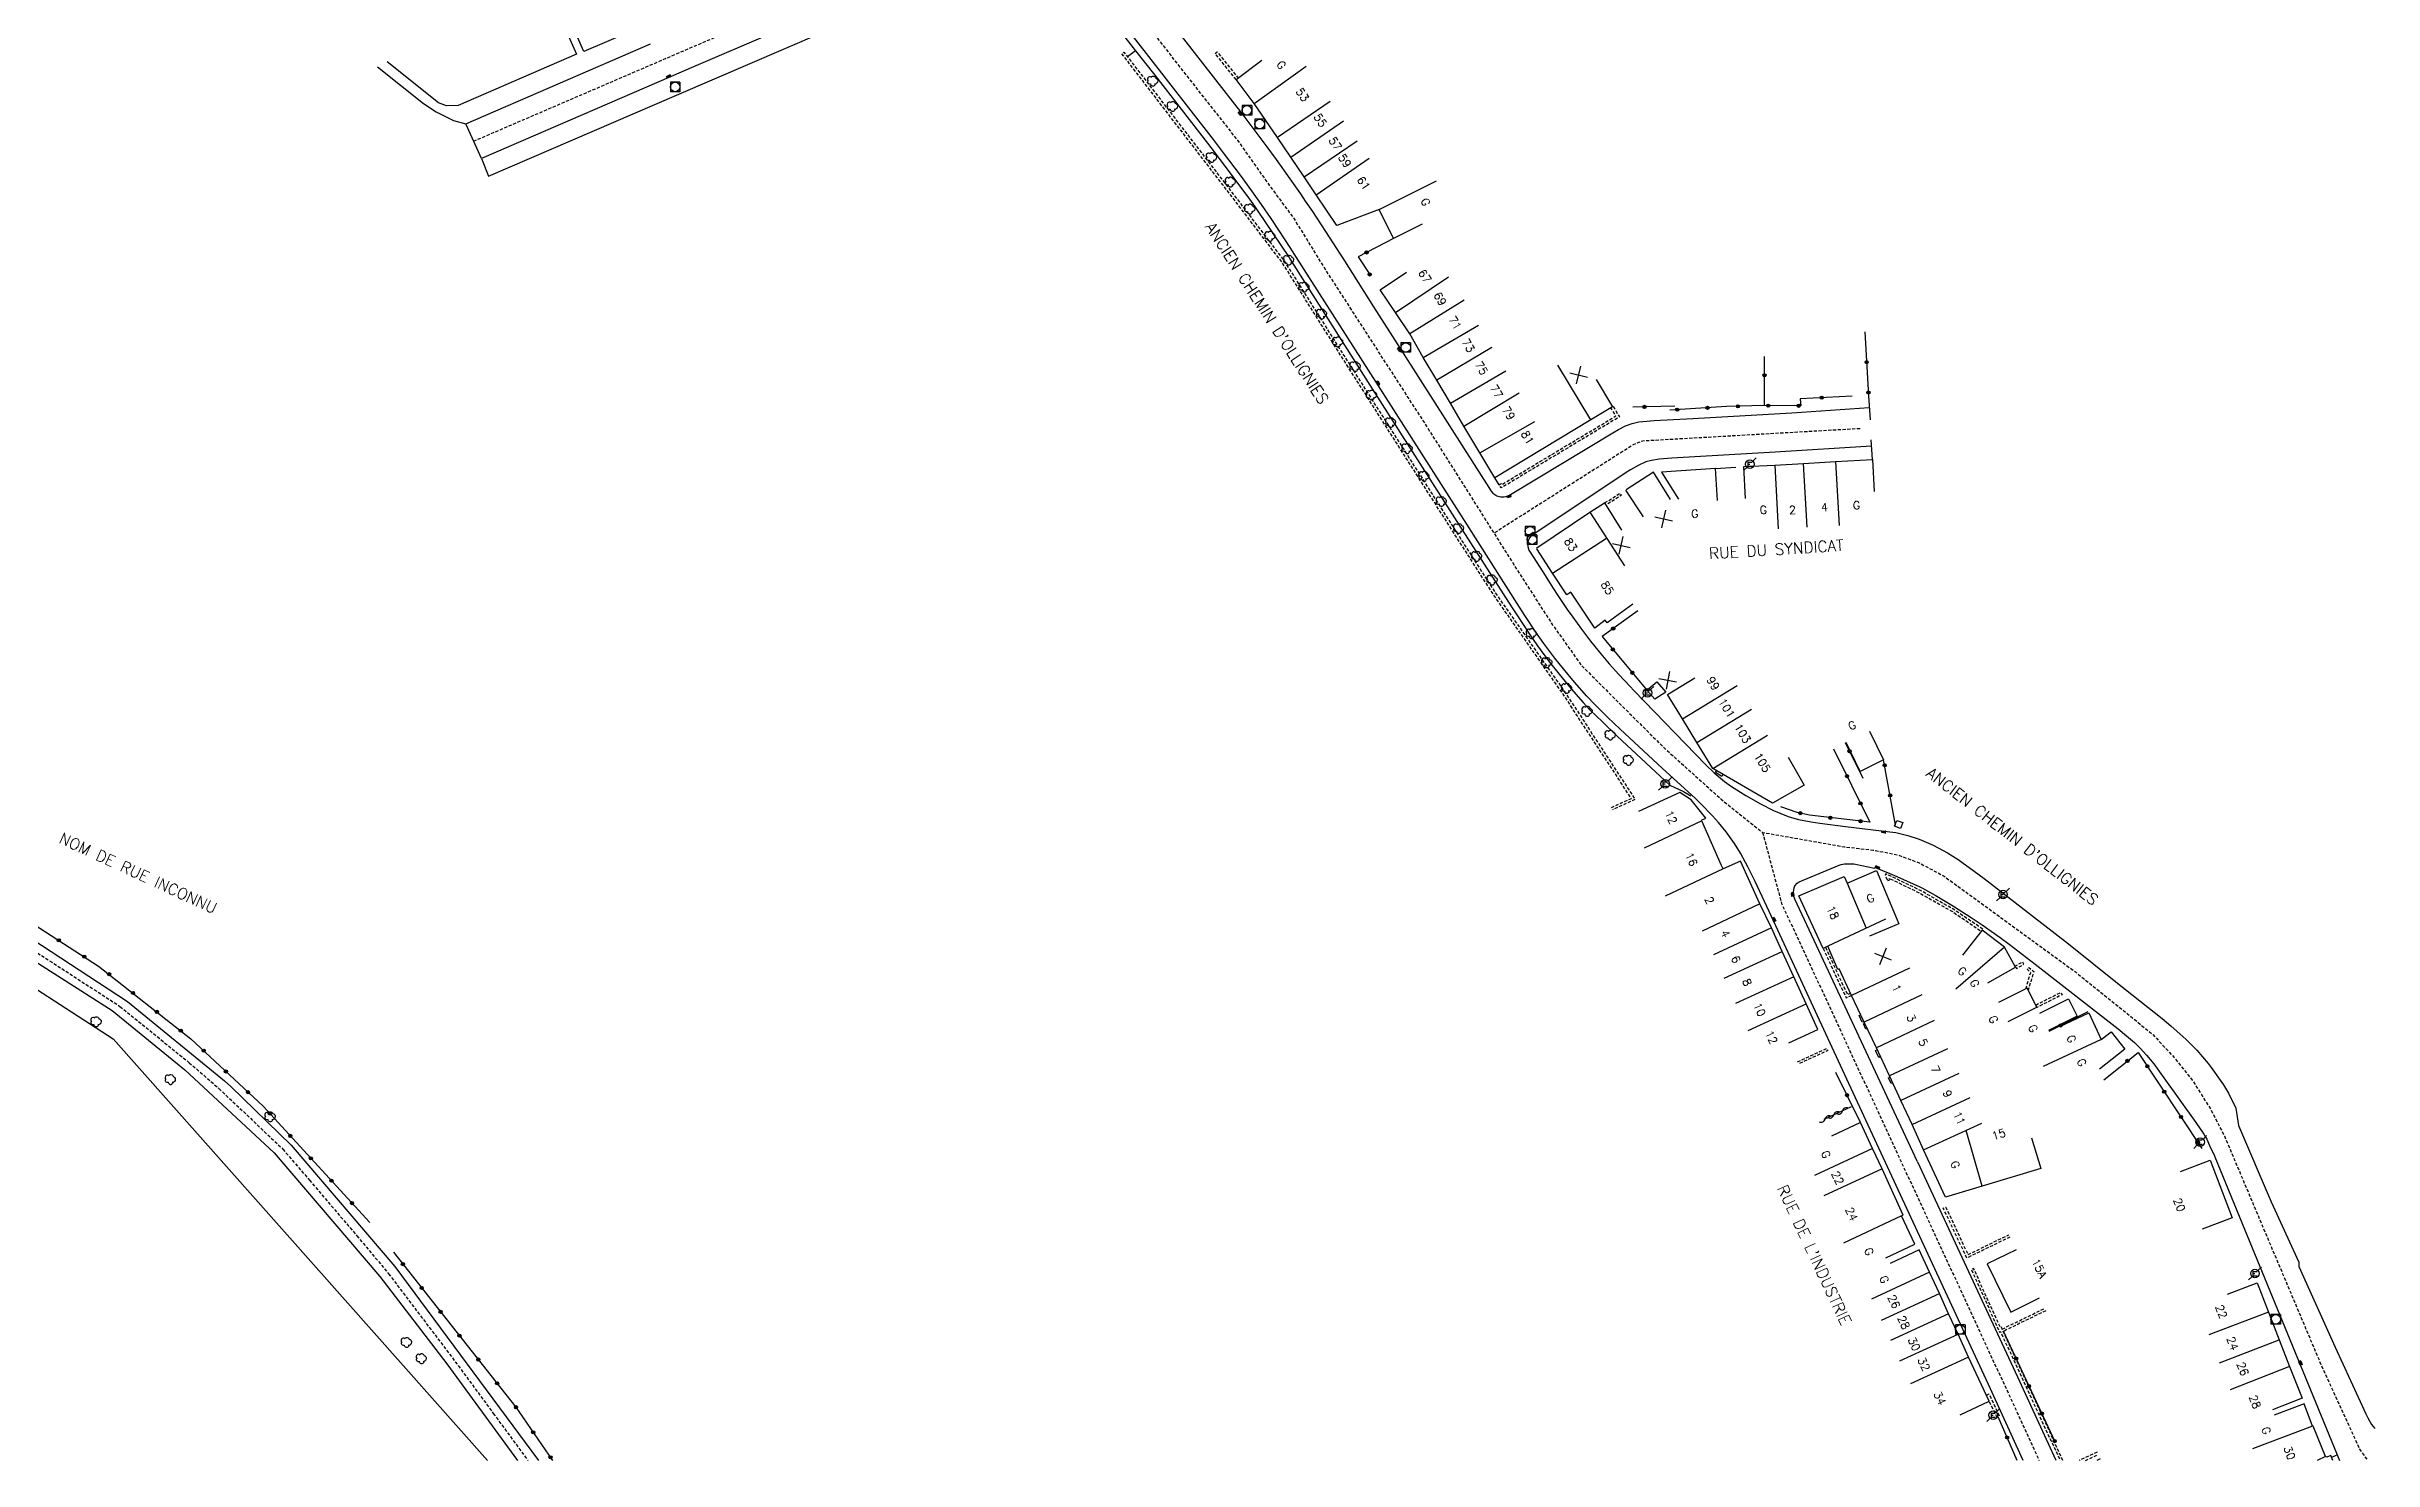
# Model space of a CAD drawing. Header units: millimetres. Extents: x 111999 to 113000, y 155000 to 156001.
# Drawn here: x 112364.1 to 112727.6, y 155000 to 155220.9 of the extents above; entities that cross this region are included whole.
import ezdxf
from ezdxf.enums import TextEntityAlignment as Align

# ---------------------------------------------------------------- set-up
doc = ezdxf.new("R2010")
doc.units = ezdxf.units.MM
doc.linetypes.add('DASHED', pattern=[0.75, 0.5, -0.25])
doc.layers.get('0').update_dxf_attribs({"linetype": 'CONTINUOUS'})
for name, color, linetype in [('W0001', 6, 'DASHED'), ('W0008', 7, 'CONTINUOUS'), ('W0100', 7, 'CONTINUOUS'), ('W0112', 1, 'DASHED'), ('W0211', 2, 'CONTINUOUS'), ('W0300', 7, 'CONTINUOUS'), ('W0310', 3, 'CONTINUOUS'), ('W0322', 7, 'CONTINUOUS'), ('W0400', 7, 'CONTINUOUS'), ('W0420', 7, 'CONTINUOUS'), ('W0471', 7, 'CONTINUOUS'), ('W0989', 7, 'CONTINUOUS'), ('W0991', 7, 'CONTINUOUS'), ('W1102', 7, 'CONTINUOUS')]:
    doc.layers.add(name, color=color, linetype=linetype)
doc.styles.get("Standard").update_dxf_attribs({"font": 'romans.shx', "width": 0.85})

# ---------------------------------------------------------------- blocks, each defined once
blk = doc.blocks.new('t310o')
at = {"color": 0, "linetype": 'Continuous'}
for centre, start, end in [((-0.5, 0.38), 216.8699, 323.1304), ((0.5, -0.37), 36.8699, 143.1303)]:
    blk.add_arc(centre, 0.625, start, end, dxfattribs=at)
blk = doc.blocks.new('t322o')
at = {"color": 0, "linetype": 'Continuous'}
for radius in [0.25, 0.15]:
    blk.add_circle((0, 0), radius, dxfattribs=at)
blk = doc.blocks.new('t991o')
at = {"color": 0, "linetype": 'Continuous'}
for p, q in [((-1, 1), (1, -1)), ((-1, -1), (1, 1))]:
    blk.add_line(p, q, dxfattribs=at)
blk = doc.blocks.new('T400')
for p, q in [((-0.15, 0.3), (0.15, 0.3)), ((-0.15, -0.25), (-0.15, 0.3)), ((-0.15, 0.15), (0.15, 0.15)), ((-0.15, 0), (0.15, 0)), ((0.15, 0.3), (0.15, -0.25)), ((-0.15, -0.15), (0.15, -0.15)), ((-0.15, -0.25), (-0.15, -0.3)), ((-0.15, -0.3), (0.15, -0.3)), ((0.15, -0.3), (0.15, -0.25))]:
    blk.add_line(p, q)
blk = doc.blocks.new('T420')
for p, q in [((0.75, 0.75), (-0.75, 0.75)), ((-0.75, 0.75), (-0.75, -0.75)), ((0.75, 0.75), (0.75, -0.75)), ((0.75, -0.75), (-0.75, -0.75))]:
    blk.add_line(p, q)
blk.add_ellipse((0, 0), major_axis=(-0.53, 0.53), ratio=1, start_param=3.926991, end_param=10.210176)
blk = doc.blocks.new('T471')
for p, q in [((-0.333334, 0.333334), (-0.333334, -0.333334)), ((-0.333334, 0.333334), (0.333334, 0.333334)), ((-0.333334, 0), (0, 0)), ((0.500001, 0.500001), (1.000002, 1.000002)), ((-0.500001, -0.500001), (-1.000002, -1.000002)), ((-0.333334, -0.333334), (0.333334, -0.333334))]:
    blk.add_line(p, q)
blk.add_ellipse((0, 0), major_axis=(0.471405, 0.471405), ratio=1, start_param=5.4977871438, end_param=11.780972451)
blk = doc.blocks.new('t112o')
at = {"color": 0, "linetype": 'Continuous'}
for p, q in [((-0.5, 0.5), (0.5, 0.5)), ((-0.5, -0.5), (-0.5, 0.5)), ((0.5, 0.5), (0.5, -0.5)), ((0.5, -0.5), (-0.5, -0.5))]:
    blk.add_line(p, q, dxfattribs=at)
blk = doc.blocks.new('T300')
for p, q in [((-0.8, 0.51), (-0.86, 0.34)), ((-0.86, 0.34), (-0.86, 0.17)), ((-0.86, 0.17), (-0.74, 0.06)), ((-0.69, 0.63), (-0.8, 0.51)), ((-0.8, -0.06), (-0.74, 0.06)), ((-0.74, 0.06), (-0.69, 0.11)), ((-0.57, 0.69), (-0.69, 0.63)), ((-0.46, 0.69), (-0.57, 0.69)), ((-0.29, 0.63), (-0.46, 0.69)), ((-0.29, 0.63), (-0.17, 0.74)), ((-0.23, 0.57), (-0.29, 0.63)), ((-0.17, 0.74), (-0.06, 0.8)), ((-0.06, 0.8), (0.06, 0.8)), ((0.06, 0.8), (0.23, 0.74)), ((0.23, 0.74), (0.34, 0.63)), ((0.34, 0.63), (0.4, 0.51)), ((0.46, 0.46), (0.34, 0.46)), ((0.4, 0.51), (0.4, 0.46)), ((0.57, 0.4), (0.46, 0.46)), ((0.57, 0.4), (0.69, 0.29)), ((0.69, 0.29), (0.74, 0.17)), ((0.74, 0.06), (0.69, -0.17)), ((0.74, 0.17), (0.74, 0.06)), ((-0.8, -0.17), (-0.8, -0.06)), ((-0.8, -0.23), (-0.8, -0.17)), ((-0.74, -0.34), (-0.8, -0.23)), ((-0.69, -0.4), (-0.74, -0.34)), ((-0.51, -0.46), (-0.69, -0.4)), ((-0.4, -0.46), (-0.51, -0.46)), ((-0.4, -0.46), (-0.34, -0.46)), ((-0.34, -0.46), (-0.34, -0.4)), ((-0.34, -0.51), (-0.34, -0.46)), ((-0.29, -0.63), (-0.34, -0.51)), ((-0.17, -0.74), (-0.29, -0.63)), ((-0.06, -0.8), (-0.17, -0.74)), ((0.06, -0.8), (-0.06, -0.8)), ((0.17, -0.74), (0.06, -0.8)), ((0.23, -0.69), (0.17, -0.74)), ((0.29, -0.46), (0.23, -0.46)), ((0.29, -0.63), (0.23, -0.69)), ((0.46, -0.4), (0.29, -0.46)), ((0.34, -0.51), (0.29, -0.63)), ((0.34, -0.51), (0.34, -0.46)), ((0.57, -0.34), (0.46, -0.4)), ((0.63, -0.29), (0.57, -0.34)), ((0.69, -0.17), (0.63, -0.29))]:
    blk.add_line(p, q)

msp = doc.modelspace()

# ---------------------------------------------------------------- linework, layer by layer
at = {"layer": 'W0001', "flags": 128}
for points in [[(112446.96, 155411.85), (112449.13, 155402.31), (112451.6, 155394.53), (112470.79, 155342.32), (112484.86, 155305.26), (112490.16, 155293.16), (112494.85, 155281.76), (112498.2, 155274.69), (112505.19, 155263.73), (112519.79, 155245.12), (112541.27, 155217.47), (112550.11, 155206.25), (112554.98, 155199.36), (112558.96, 155193.97), (112563.91, 155185.93), (112579.33, 155162.07), (112594.45, 155138.12), (112599.31, 155130.61), (112603.82, 155124.25), (112609.21, 155118.85), (112616.84, 155111.27), (112625.71, 155103.29), (112632.16, 155098.12), (112644.97, 155095.86), (112649.42, 155095.35), (112653.21, 155094.63), (112656.65, 155093.35), (112660.54, 155091.26), (112681.05, 155076.31), (112689.2, 155069.76), (112693.14, 155066.53), (112696.42, 155063), (112699.29, 155059.42), (112702.16, 155054.86), (112704.32, 155050.69), (112719.49, 155014.76), (112725.44, 155001.75), (112726.7, 155000)], [(112430.78, 155206.09), (112520.22, 155244.57)], [(112647.4, 155161.18), (112613.45, 155159.24), (112612.04, 155158.71), (112590.2, 155144.85)], [(112632.16, 155098.12), (112635.13, 155087.01), (112640.56, 155075.33), (112675.4, 155000)]]:
    msp.add_lwpolyline(points, dxfattribs=at)
at = {"layer": 'W0001'}
msp.add_lwpolyline([(112358.89, 155081.72), (112375.54, 155070.94), (112386.36, 155062.14), (112391.01, 155058.1), (112400.99, 155048.64), (112405.14, 155043.78), (112412.55, 155035.11), (112417.51, 155029.17), (112427.93, 155015.42), (112433.87, 155007.36), (112439.26, 155000)], dxfattribs=at)
at = {"layer": 'W0008', "flags": 128}
for points in [[(112527.78, 155239.96), (112550.94, 155210.21), (112552.52, 155208.14), (112554.54, 155205.44), (112556.17, 155203.22), (112558.29, 155200.23), (112559.96, 155197.84), (112560.72, 155196.74), (112561.83, 155195.08), (112563.86, 155192), (112566.18, 155188.45), (112566.6, 155187.8), (112571.36, 155180.21), (112576.01, 155172.96), (112589.74, 155151.4), (112590.04, 155151.08), (112590.65, 155150.7), (112591.26, 155150.51), (112591.8, 155150.52), (112592.41, 155150.7), (112592.78, 155150.87), (112608.77, 155160.54), (112609.65, 155161.04), (112610.75, 155161.6), (112611.77, 155162), (112612.81, 155162.23), (112614.07, 155162.37), (112615.25, 155162.46), (112621.28, 155162.79), (112636.72, 155163.65), (112648.82, 155164.49)], [(112463.92, 155237.31), (112467.82, 155228.59), (112448.01, 155220.09), (112444.25, 155228.64)], [(112672.89, 155000), (112667.77, 155011.17), (112645.34, 155059.55), (112633.56, 155084.99), (112630.99, 155090.43), (112629.87, 155092.73), (112628.74, 155094.87), (112627.8, 155096.4), (112626.47, 155098.21), (112625.29, 155099.65), (112624.33, 155100.72), (112622.54, 155102.59), (112621.7, 155103.41), (112616.49, 155108.16), (112609.93, 155114.23), (112607.93, 155116.13), (112605.94, 155118.1), (112604.7, 155119.41), (112602.76, 155121.6), (112601.04, 155123.65), (112599.69, 155125.34), (112597.98, 155127.63), (112596.75, 155129.39), (112595.04, 155131.99), (112593.84, 155133.85), (112586.31, 155145.67), (112573.01, 155166.55), (112559.36, 155187.94), (112558.38, 155189.46), (112556.6, 155192.19), (112555.38, 155194), (112553.87, 155196.19), (112552.38, 155198.31), (112550.59, 155200.76), (112547.97, 155204.27), (112546.37, 155206.36), (112535.94, 155219.78), (112524.54, 155234.37)], [(112499.11, 155232.29), (112465.5, 155217.86), (112432.01, 155203.36), (112429.55, 155208.82), (112458.43, 155221.3)], [(112432.01, 155203.36), (112433.09, 155200.65), (112462.47, 155213.28), (112502.24, 155230.41)], [(112443.1, 155228.16), (112446.88, 155219.66), (112428.4, 155211.65), (112426.56, 155211.63), (112425.31, 155212.08), (112417.31, 155218.51)], [(112529.39, 155226.37), (112534.2, 155220.21), (112537.24, 155216.42), (112545.45, 155205.76), (112546.47, 155204.42), (112549.58, 155200.29), (112552, 155197.05), (112552.77, 155195.96), (112553.41, 155195.02), (112555.71, 155191.6), (112558.18, 155187.91), (112558.32, 155187.7), (112570.79, 155168), (112585.23, 155145.4), (112592.96, 155133.33), (112593.85, 155131.95), (112595.65, 155129.23), (112597.01, 155127.26), (112598.87, 155124.73), (112600.36, 155122.82), (112602.27, 155120.53), (112604.13, 155118.41), (112605.2, 155117.27), (112607.13, 155115.36), (112609.45, 155113.16), (112617.69, 155105.49), (112619.82, 155104.51), (112620.98, 155103.8)], [(112534.2, 155220.21), (112532.96, 155219.25)], [(112415.77, 155217.69), (112422.96, 155211.98), (112424.95, 155210.65), (112427.63, 155209.32), (112429.55, 155208.82)], [(112649.18, 155158.46), (112634.11, 155157.51), (112617.97, 155156.58), (112616.02, 155156.42), (112614.81, 155156.23), (112613.95, 155155.99), (112612.85, 155155.49), (112611.55, 155154.77), (112610.87, 155154.35), (112595.98, 155144.39), (112595.74, 155144.14), (112595.52, 155143.66), (112595.45, 155143.21), (112595.49, 155142.78), (112595.67, 155142.18), (112595.83, 155141.87), (112597.82, 155138.8), (112599.48, 155136.17), (112600.17, 155135.12), (112601.66, 155132.92), (112602.51, 155131.71), (112603.85, 155129.86), (112605.26, 155127.99), (112606.61, 155126.31), (112608.22, 155124.42), (112609.73, 155122.76), (112611.42, 155120.97), (112612.11, 155120.24), (112623.29, 155108.67), (112624.58, 155107.43), (112626.22, 155106.06), (112627.31, 155105.28), (112629.54, 155103.86), (112631.82, 155102.56), (112633.87, 155101.52), (112636.14, 155100.59), (112637.8, 155100.12), (112639.74, 155099.74), (112641.1, 155099.54), (112645.11, 155099.05), (112652.05, 155098.22), (112652.98, 155098.07), (112654.84, 155097.64), (112656.65, 155097.06), (112658.81, 155096.12), (112661.05, 155094.92), (112662.71, 155093.87), (112665.24, 155092.08), (112666.8, 155090.91), (112670, 155088.42), (112672.11, 155086.78), (112679.96, 155080.72), (112687.63, 155074.54), (112694.6, 155069.03), (112695.96, 155067.9), (112698.32, 155065.77), (112700.01, 155064.08), (112701.8, 155062.02), (112702.25, 155061.41), (112704.17, 155058.66), (112704.94, 155057.39), (112706.11, 155055.03), (112706.54, 155052.3), (112711.64, 155040.42), (112715.93, 155030.98), (112715.96, 155030.28), (112721.63, 155017.72), (112726.39, 155007.28), (112726.72, 155006.64), (112727.32, 155005.62), (112727.82, 155004.97)], [(112590.99, 155152.39), (112590.32, 155153.5)], [(112625.96, 155107.18), (112625.78, 155106.86), (112624.83, 155107.46), (112624.99, 155107.74)], [(112656.37, 155046.67), (112645.05, 155070.86), (112637.22, 155087.66), (112637.01, 155088.26), (112636.97, 155088.76), (112637.08, 155089.46), (112637.21, 155089.76), (112637.57, 155090.19), (112637.9, 155090.41), (112644.13, 155093), (112644.44, 155093.1), (112644.94, 155093.19), (112645.31, 155093.22), (112645.75, 155093.22), (112646.41, 155093.18), (112646.67, 155093.14), (112649.63, 155092.5), (112649.76, 155092.61), (112652.02, 155091.71), (112653.15, 155091.22), (112656.73, 155089.59), (112657.17, 155089.38), (112659.12, 155088.32), (112662.01, 155086.59), (112664.76, 155084.83), (112666.48, 155083.68), (112669.3, 155081.69), (112670.68, 155080.67), (112674.75, 155077.52), (112687.7, 155067.42), (112689.03, 155066.34), (112690.27, 155065.27), (112691.17, 155064.4), (112692.13, 155063.33), (112693.02, 155062.26), (112693.43, 155061.73), (112694.19, 155060.69), (112694.6, 155060.12), (112699.86, 155052.79), (112701.11, 155050.98), (112701.38, 155050.51), (112701.55, 155050.19), (112702.01, 155049.2), (112702.76, 155047.57), (112702.83, 155047.43), (112707.46, 155036.12), (112715.72, 155015.98), (112722.31, 155000)], [(112647.97, 155068.59), (112647.73, 155068.47), (112647.23, 155069.51), (112647.49, 155069.63)], [(112648.51, 155067.46), (112648.28, 155067.35), (112647.91, 155068.19), (112648.11, 155068.28)], [(112650.59, 155063.08), (112650.32, 155062.95), (112649.83, 155064.02), (112650.08, 155064.14)], [(112652.5, 155058.99), (112652.26, 155058.88), (112651.83, 155059.78), (112652.08, 155059.9)], [(112678.04, 155000), (112672.02, 155013), (112656.44, 155046.58)], [(112721.96, 155000.86), (112721.07, 155000.46)]]:
    msp.add_lwpolyline(points, dxfattribs=at)
at = {"layer": 'W0008'}
for points in [[(112357.37, 155081.14), (112374.32, 155070.29), (112385.7, 155061.02), (112399.65, 155048.04), (112416.16, 155028.76), (112426.6, 155015.07), (112437.64, 155000)], [(112360.24, 155082.45), (112376.71, 155071.67), (112391.89, 155059.3), (112392.86, 155058.4), (112402.31, 155049.26), (112418.48, 155030.32), (112440.95, 155000)]]:
    msp.add_lwpolyline(points, dxfattribs=at)
at = {"layer": 'W0100', "flags": 128}
for points in [[(112578.99, 155193.13), (112574.51, 155190.91), (112572.27, 155195.42), (112565.66, 155192.93), (112565.66, 155192.93), (112562.43, 155197.72), (112560.54, 155200.54), (112558.46, 155203.61), (112556.36, 155206.64), (112552.75, 155211.99), (112549.93, 155215.7), (112553.92, 155218.72)], [(112606.16, 155168.87), (112608.74, 155164.59), (112605.33, 155162.54), (112590.32, 155153.5), (112588, 155157.38), (112585.48, 155161.57), (112583.42, 155165.16), (112581.27, 155168.74), (112579.14, 155172.32), (112577.04, 155175.97), (112574.79, 155179.31), (112572.4, 155182.87), (112576.55, 155185.65)], [(112629.48, 155150.25), (112629.22, 155155.25), (112634.07, 155155.5), (112638.57, 155155.75), (112643.57, 155156.04), (112649.32, 155156.36), (112649.59, 155151.37)], [(112617.8, 155150.14), (112615.12, 155154.36), (112610.83, 155151.65)], [(112625.14, 155149.98), (112624.81, 155154.97), (112616.37, 155154.41), (112616.37, 155154.41), (112619.04, 155150.19)], [(112611.91, 155133.79), (112607.86, 155130.86), (112607.58, 155131.24), (112605.94, 155130.03), (112602.19, 155135.62), (112601.6, 155135.23), (112599.32, 155138.63), (112596.89, 155142.4), (112596.97, 155142.45), (112596.89, 155142.58), (112605.18, 155148.13), (112607.49, 155149.57), (112610.14, 155145.33)], [(112610.75, 155151.59), (112613.5, 155147.42)], [(112636.16, 155109.84), (112638.64, 155105.5), (112633.71, 155102.68), (112624.4, 155108.09), (112621.89, 155112.14), (112619.64, 155115.84), (112617.32, 155119.63), (112621.58, 155122.24)], [(112648.86, 155113.94), (112651.08, 155109.46), (112647.42, 155107.65), (112645.2, 155112.13)], [(112636.28, 155065.22), (112640.82, 155067.31), (112638.98, 155071.33), (112637.04, 155075.54), (112635.24, 155079.49), (112633.54, 155083.18), (112631.76, 155086.97), (112631.76, 155086.97), (112628.71, 155093.63), (112625.99, 155092.43), (112625.99, 155092.43), (112625.72, 155093.04), (112622.68, 155099.92), (112622.75, 155100.11), (112622.91, 155100.18), (112623.09, 155100.21), (112623.29, 155100.35), (112621.01, 155103.21), (112619.25, 155104.34), (112612.8, 155101.36)], [(112674.16, 155050.41), (112675.62, 155045.63), (112666.48, 155042.84), (112660.74, 155041.12), (112657.31, 155048.53), (112655.51, 155052.49), (112653.76, 155056.23), (112652, 155060.07), (112649.94, 155064.45), (112648.03, 155068.47), (112646.07, 155072.65), (112644.11, 155076.8), (112643.91, 155076.72), (112642.34, 155080.33), (112641.64, 155080), (112637.81, 155088.2), (112644.92, 155091.23), (112645.36, 155090.19), (112649.97, 155092.14), (112653.46, 155083.85), (112648.86, 155081.9)], [(112667.33, 155074.61), (112671.68, 155077.07), (112669.94, 155080.16), (112666.48, 155082.86), (112663.4, 155078.92)], [(112670.53, 155068.56), (112674.99, 155070.81), (112673.5, 155073.78), (112669.03, 155071.53)], [(112675.49, 155069.85), (112679.95, 155072.09), (112681.29, 155069.43), (112676.83, 155067.19)], [(112678.59, 155067.81), (112683.12, 155069.93), (112684.45, 155067.09), (112685.07, 155065.76), (112686.6, 155066.96), (112688.75, 155064.23), (112684.82, 155061.14)], [(112651.43, 155031.65), (112655.96, 155033.77), (112653.87, 155038.2), (112654.15, 155038.33), (112650.83, 155045.55), (112649.36, 155048.74), (112647.45, 155052.8), (112642.92, 155050.68)], [(112697.43, 155045.14), (112702.11, 155046.92), (112705.53, 155037.92), (112700.86, 155036.14)], [(112663.04, 155007.15), (112667.57, 155009.28), (112664.35, 155016.14), (112662.72, 155019.72), (112661.23, 155022.92), (112659.79, 155026.1), (112658.23, 155029.41), (112656.63, 155032.88), (112652.09, 155030.79)], [(112671.77, 155032.92), (112667.27, 155030.73), (112670.94, 155023.19), (112675.44, 155025.38)], [(112704.78, 155025.96), (112709.44, 155027.76), (112711.21, 155023.19), (112712.89, 155018.86), (112714.51, 155014.69), (112716.47, 155009.73), (112711.82, 155007.89)], [(112721.28, 155000), (112720.92, 155000.8), (112720.3, 155000.5), (112720.09, 155000.61), (112718.17, 155005.38), (112718.07, 155005.34), (112716.76, 155008.84), (112712.08, 155007.09)], [(112684.91, 155000.25), (112684.38, 155000)]]:
    msp.add_lwpolyline(points, dxfattribs=at)
msp.add_lwpolyline([(112617.04, 155120.03), (112615.31, 155118.93), (112614.1, 155120.32), (112615.63, 155121.65)], close=True, dxfattribs=at)
at = {"layer": 'W0112', "flags": 128}
for points in [[(112608.54, 155101.98), (112611.66, 155103.42), (112601.01, 155119.7), (112590.11, 155135.26), (112584.11, 155144.61), (112565.95, 155173.12), (112557.1, 155187.15), (112547.84, 155199.27), (112532.06, 155219.76), (112532.38, 155220.01), (112548.16, 155199.52), (112557.43, 155187.38), (112566.29, 155173.33), (112584.45, 155144.82), (112590.44, 155135.48), (112601.34, 155119.93), (112612.25, 155103.25), (112608.71, 155101.62)], [(112549.93, 155215.7), (112546.64, 155219.8), (112546.95, 155220.05), (112550.25, 155215.95)], [(112608.83, 155164.64), (112609.8, 155163.02), (112591.32, 155151.92), (112590.99, 155152.39), (112591.32, 155152.62), (112591.43, 155152.46), (112609.25, 155163.16), (112608.48, 155164.43)], [(112607.49, 155149.57), (112609.88, 155151.1), (112610.1, 155150.77), (112607.71, 155149.24)], [(112666.57, 155083), (112662.02, 155086.08), (112656.93, 155088.98), (112651.42, 155091.65), (112651.32, 155091.39), (112651.67, 155090.56), (112652.04, 155090.72), (112651.94, 155090.95), (112656.75, 155088.62), (112661.81, 155085.74), (112666.35, 155082.67)], [(112641.64, 155080), (112645.21, 155072.26), (112646.07, 155072.65)], [(112642, 155080.17), (112645.41, 155072.79), (112645.9, 155073.02)], [(112671.68, 155077.07), (112671.81, 155076.85), (112672.99, 155077.52), (112672.79, 155077.87), (112671.61, 155077.2)], [(112673.31, 155073.68), (112674.06, 155076.25), (112673.49, 155076.73), (112673.74, 155077.03), (112674.52, 155076.39), (112673.66, 155073.45)], [(112674.84, 155071.14), (112678.78, 155073.12), (112678.96, 155072.76), (112675.02, 155070.78)], [(112637.62, 155062.29), (112642.18, 155064.38), (112642.34, 155064.02), (112637.79, 155061.93)], [(112670.81, 155034.9), (112664.07, 155031.62), (112660.4, 155039.42), (112660.77, 155039.59), (112664.26, 155032.15), (112670.63, 155035.26)], [(112679.09, 155000), (112669.47, 155020.8), (112669.34, 155020.7), (112665.14, 155029.99), (112664.78, 155029.83), (112669.19, 155020.06), (112669.32, 155020.16), (112678.65, 155000)], [(112669.59, 155020.52), (112676.23, 155023.75)], [(112676.41, 155023.39), (112669.76, 155020.16)], [(112667.13, 155010.21), (112667.56, 155010.41), (112669.12, 155006.98), (112668.75, 155006.81), (112667.57, 155009.28)], [(112684.43, 155001.29), (112681.64, 155000)], [(112682.59, 155000), (112684.59, 155000.93)]]:
    msp.add_lwpolyline(points, dxfattribs=at)
at = {"layer": 'W0211'}
msp.add_lwpolyline([(112244.93, 155255.56), (112255.8, 155222.06), (112271.64, 155170.06), (112277.43, 155153.6), (112285.11, 155139.09), (112298.6, 155121.14), (112307.91, 155110.71), (112312.7, 155106.51), (112323.11, 155099.35), (112339.02, 155089.11), (112354.15, 155078.96), (112374.46, 155065.86), (112432.94, 155000)], dxfattribs=at)
at = {"layer": 'W0310', "flags": 128}
msp.add_lwpolyline([(112646, 155055.25), (112641.72, 155053.24)], dxfattribs=at)
at = {"layer": 'W0322', "flags": 128}
for points in [[(112574.51, 155190.91), (112569, 155188.03), (112570.78, 155185.25)], [(112648.16, 155176.31), (112648.73, 155166.33), (112648.95, 155162.58)], [(112632.46, 155164.78), (112632.47, 155172.44)], [(112618.46, 155164.67), (112611.91, 155164.55)], [(112646.14, 155166.28), (112638.05, 155165.84), (112638.14, 155164.76), (112632.46, 155164.78), (112626.51, 155164.63), (112617.69, 155164.08)], [(112649.32, 155156.36), (112649.14, 155159.41)], [(112624.81, 155154.97), (112627.96, 155155.15)], [(112612.68, 155132.73), (112607.09, 155128.69), (112614.1, 155120.32)], [(112643.24, 155111.16), (112648.92, 155099.7), (112639.48, 155100.78), (112637.56, 155101.24), (112635.01, 155102.13)], [(112647.86, 155106.53), (112645.11, 155112.08)], [(112652.95, 155099.23), (112651.08, 155109.46)], [(112682.99, 155070.1), (112676.9, 155067.03)], [(112685.46, 155059.45), (112690.83, 155063.75), (112700.81, 155048.73)], [(112647.45, 155052.8), (112643.62, 155060.6)], [(112669.76, 155020.23), (112677.82, 155002.96)], [(112671.95, 155000), (112668.96, 155006.82)]]:
    msp.add_lwpolyline(points, dxfattribs=at)
at = {"layer": 'W0322'}
for points in [[(112343.75, 155098.48), (112343.21, 155093.53), (112359.33, 155085.54), (112372.21, 155077.24), (112386.62, 155065.88), (112397.91, 155055.33), (112414.58, 155037.16)], [(112418.26, 155032.53), (112437.38, 155008.35), (112443.13, 155000)]]:
    msp.add_lwpolyline(points, dxfattribs=at)
at = {"layer": 'W1102', "flags": 128}
for points in [[(112552.75, 155211.99), (112560.88, 155217.81)], [(112564.61, 155212.29), (112556.36, 155206.64)], [(112558.46, 155203.61), (112566.71, 155209.26)], [(112560.54, 155200.54), (112568.83, 155206.13)], [(112562.43, 155197.72), (112570.72, 155203.45)], [(112572.27, 155195.42), (112581.22, 155199.88)], [(112574.79, 155179.31), (112583.08, 155184.9)], [(112585.53, 155181.27), (112577.04, 155175.97)], [(112579.14, 155172.32), (112587.78, 155177.37)], [(112589.86, 155173.87), (112581.27, 155168.74)], [(112605.33, 155162.54), (112600.17, 155171.11)], [(112583.42, 155165.16), (112592.05, 155170.21)], [(112585.48, 155161.57), (112594.13, 155166.76)], [(112588, 155157.38), (112596.59, 155162.3)], [(112634.07, 155155.5), (112634.61, 155145.52)], [(112639.13, 155145.77), (112638.57, 155155.75)], [(112643.57, 155156.04), (112644.14, 155146.06)], [(112605.18, 155148.13), (112610.61, 155139.73)], [(112599.32, 155138.63), (112607.79, 155144.1)], [(112619.64, 155115.84), (112628.17, 155121.05)], [(112621.89, 155112.14), (112630.42, 155117.35)], [(112624.4, 155108.09), (112632.94, 155113.29)], [(112622.68, 155099.92), (112613.64, 155095.65)], [(112625.99, 155092.43), (112616.95, 155088.15)], [(112645.36, 155090.19), (112648.33, 155083.14)], [(112631.76, 155086.97), (112622.71, 155082.7)], [(112651.39, 155084.58), (112642.34, 155080.33)], [(112633.54, 155083.18), (112624.48, 155078.96)], [(112669.94, 155080.16), (112662.36, 155073.63)], [(112626.15, 155075.32), (112635.24, 155079.49)], [(112655.12, 155076.91), (112646.07, 155072.65)], [(112637.04, 155075.54), (112627.95, 155071.38)], [(112657.07, 155072.74), (112648.03, 155068.47)], [(112629.89, 155067.16), (112638.98, 155071.33)], [(112658.98, 155068.73), (112649.94, 155064.45)], [(112685.07, 155065.76), (112676.01, 155061.52)], [(112661.07, 155064.28), (112652, 155060.07)], [(112662.84, 155060.43), (112653.76, 155056.23)], [(112655.51, 155052.49), (112664.59, 155056.68)], [(112657.31, 155048.53), (112666.41, 155052.67)], [(112666.48, 155042.84), (112663.97, 155051.56)], [(112649.36, 155048.74), (112640.29, 155044.52)], [(112650.83, 155045.55), (112641.75, 155041.36)], [(112653.87, 155038.2), (112644.82, 155033.95)], [(112658.23, 155029.41), (112649.17, 155025.18)], [(112650.72, 155021.9), (112659.79, 155026.1)], [(112661.23, 155022.92), (112652.14, 155018.76)], [(112711.21, 155023.19), (112701.87, 155019.63)], [(112653.63, 155015.55), (112662.72, 155019.72)], [(112703.56, 155015.24), (112712.89, 155018.86)], [(112664.35, 155016.14), (112655.27, 155011.95)], [(112714.51, 155014.69), (112705.2, 155011.03)], [(112718.07, 155005.34), (112708.7, 155001.84)], [(112720.09, 155000.61), (112718.8, 155000)]]:
    msp.add_lwpolyline(points, dxfattribs=at)

# ---------------------------------------------------------------- block references
at = {"layer": 'W0112', "rotation": 339.2188870840093}
msp.add_blockref('t112o', (112653.41, 155099.35), dxfattribs=at)
at = {"layer": 'W0300'}
for p in [(112536.93, 155215.47), (112540, 155211.5), (112546.11, 155203.54), (112549.04, 155199.7), (112552.08, 155195.48), (112555.23, 155191.23), (112558.16, 155187.5), (112560.56, 155183.28), (112563.31, 155179.09), (112565.82, 155174.72), (112568.55, 155170.89), (112571.1, 155166.41), (112574.09, 155162.14), (112576.66, 155158.07), (112579.29, 155153.74), (112582.01, 155149.8), (112584.72, 155145.58), (112587.53, 155141.23), (112589.94, 155137.55), (112596.07, 155129.15), (112598.49, 155124.62), (112601.58, 155120.61), (112604.78, 155117.03), (112608.4, 155113.3), (112611.23, 155109.36), (112371.85, 155068.52), (112383.45, 155059.5), (112399.04, 155053.68), (112420.34, 155018.43), (112422.66, 155015.89)]:
    msp.add_blockref('T300', p, dxfattribs=at)
at = {"layer": 'W0310', "rotation": 205.1611540308267}
for p in [(112643.28, 155053.98), (112644.64, 155054.61), (112641.92, 155053.34)]:
    msp.add_blockref('t310o', p, dxfattribs=at)
at = {"layer": 'W0322'}
for p, rotation in [((112570.3, 155188.71), 207.5035665525477), ((112570.77, 155185.27), 302.6138747016117), ((112648.43, 155171.57), 273.2811290995772), ((112632.46, 155169.53), 89.94180860602216), ((112648.7, 155166.83), 273.2811290995772), ((112613.71, 155164.58), 181.0897639498409), ((112618.83, 155164.15), 183.5364524461762), ((112623.57, 155164.44), 183.5364524461762), ((112628.32, 155164.67), 181.4615785487234), ((112633.06, 155164.78), 179.8462655613406), ((112637.81, 155164.76), 179.8462655613406), ((112641.4, 155166.02), 183.1804401925606), ((112608.77, 155126.69), 309.9580240572678), ((112608.83, 155129.95), 215.9101557358056), ((112611.82, 155123.05), 309.9580240572678), ((112645.75, 155110.79), 116.3387767943492), ((112651.24, 155108.58), 100.3739146407146), ((112645.35, 155106.9), 296.3387767944103), ((112647.46, 155102.65), 296.3387767944103), ((112652.1, 155103.9), 100.3739146407146), ((112638.06, 155101.12), 166.3385972616709), ((112642.75, 155100.4), 173.4755811360328), ((112647.47, 155099.86), 173.4755811360328), ((112365.98, 155081.26), 327.2310290199154), ((112369.97, 155078.69), 327.2310290199154), ((112373.85, 155075.96), 321.7307888291922), ((112377.58, 155073.02), 321.7307888291922), ((112381.31, 155070.07), 321.7307888291922), ((112385.04, 155067.13), 321.7307888291922), ((112678.74, 155067.96), 206.7193030613388), ((112388.62, 155064.02), 316.9248715669267), ((112689.17, 155062.42), 38.65854670054652), ((112692.28, 155061.57), 303.6066543955163), ((112392.09, 155060.77), 316.9248715669267), ((112694.91, 155057.61), 303.6066543955163), ((112395.55, 155057.53), 316.9248715669267), ((112398.94, 155054.2), 312.5444065776025), ((112645.35, 155057.06), 116.1649998657338), ((112402.15, 155050.7), 312.5444065776025), ((112697.54, 155053.66), 303.6066543955163), ((112405.37, 155047.2), 312.5444065776025), ((112700.17, 155049.7), 303.6066543955163), ((112408.58, 155043.7), 312.5444065776025), ((112411.79, 155040.2), 312.5444065776025), ((112419.74, 155030.67), 308.3267549081813), ((112422.68, 155026.94), 308.3267549081813), ((112425.63, 155023.22), 308.3267549081813), ((112428.57, 155019.49), 308.3267549081813), ((112431.52, 155015.76), 308.3267549081813), ((112671.77, 155015.93), 295.0250302900786), ((112434.46, 155012.04), 308.3267549081813), ((112673.78, 155011.62), 295.0250302900786), ((112437.41, 155008.31), 304.5638722366443), ((112675.78, 155007.32), 295.0250302900786), ((112440.1, 155004.4), 304.5638722366443), ((112670.38, 155003.59), 113.6649708277923), ((112442.8, 155000.49), 304.5638722366443), ((112677.79, 155003.02), 295.0250302900786)]:
    msp.add_blockref('t322o', p, dxfattribs=dict(at, rotation=rotation))
at = {"layer": 'W0400'}
for p, rotation in [((112461.28, 155216.2), 113.411864302387), ((112550.55, 155210.43), 40.21066825178347), ((112575.43, 155173.59), 32.68895799127966), ((112572.07, 155168.31), 32.6824028385918), ((112592.55, 155150.6), 111.7227130058655), ((112596.17, 155144.7), 302.310557772699), ((112651.1, 155098.19), 84.32735177428827), ((112650.09, 155092.64), 248.7369493092786), ((112636.86, 155088.41), 186.3506358728945), ((112633.95, 155084.5), 204.8512515278438), ((112716.2, 155015.22), 202.4099327763157)]:
    msp.add_blockref('T400', p, dxfattribs=dict(at, rotation=rotation))
at = {"layer": 'W0420'}
for p in [(112462.28, 155214.57), (112551.6, 155210.91), (112553.59, 155208.76), (112576.42, 155173.86), (112595.84, 155145.17), (112596.15, 155143.86), (112712.34, 155022.05), (112663.05, 155020.46)]:
    msp.add_blockref('T420', p, dxfattribs=at)
at = {"layer": 'W0471'}
for p in [(112630.18, 155155.63), (112614.18, 155119.92), (112616.93, 155105.69), (112669.73, 155088.4), (112700.53, 155049.74), (112709.09, 155029.2), (112668.19, 155007.08)]:
    msp.add_blockref('T471', p, dxfattribs=at)
at = {"layer": 'W0991'}
for p, rotation in [((112603.43, 155169.56), 31.00991537049575), ((112616.72, 155147.09), 32.29729885599259), ((112610.09, 155142.94), 32.40745839446475), ((112617.35, 155121.88), 304.2722500585593), ((112650.95, 155078.71), 293.1356213806095)]:
    msp.add_blockref('t991o', p, dxfattribs=dict(at, rotation=rotation))

# ---------------------------------------------------------------- texts
at = {"layer": 'W0989'}
for s, rotation, p in [("ANCIEN CHEMIN D'OLLIGNIES", 302.8437, (112554.75, 155179.23)), ('RUE DU SYNDICAT', 3.5471, (112634.32, 155142.33)), ('NOM DE RUE INCONNU', 335.2187, (112378.39, 155091.74)), ("RUE DE L'INDUSTRIE", 295.1449, (112640.24, 155032.1))]:
    msp.add_text(s, height=1.75, rotation=rotation, dxfattribs=at).set_placement(p, align=Align.MIDDLE)
msp.add_text("ANCIEN CHEMIN D'OLLIGNIES", height=1.75, rotation=322, dxfattribs=at).set_placement((112657.56, 155107.04))
at = {"layer": 'W0991'}
for s, rotation, p in [('G', 307.1686, (112556.98, 155218)), ('53', 304.2186, (112560.29, 155213.33)), ('55', 304.2186, (112563.08, 155209.35)), ('57', 304.2186, (112565.42, 155205.69)), ('59', 304.2186, (112566.89, 155203.04)), ('61', 304.2186, (112569.83, 155199.52)), ('G', 296.44, (112579.51, 155196.58)), ('67', 303.8658, (112579.4, 155184.99)), ('69', 300.7966, (112581.79, 155181.45)), ('71', 300.7966, (112584.13, 155177.69)), ('73', 300.7966, (112586.19, 155174.17)), ('75', 300.7966, (112588.24, 155170.64)), ('77', 300.7966, (112590.59, 155166.98)), ('79', 300.7966, (112592.5, 155163.6)), ('81', 300.7966, (112595.44, 155159.79)), ('G', 3.1368, (112632.28, 155148.49)), ('2', 3.1368, (112636.83, 155148.49)), ('4', 3.1368, (112641.83, 155148.93)), ('G', 3.1368, (112646.83, 155149.21)), ('G', 3.1368, (112621.57, 155147.9)), ('83', 302.7822, (112602.19, 155143.06)), ('85', 302.7822, (112607.92, 155136.31)), ('99', 301.4459, (112624.45, 155121.39)), ('101', 301.4459, (112626.56, 155117.53)), ('103', 301.4459, (112629.05, 155113.57)), ('G', 26.3388, (112646.14, 155114.83)), ('105', 301.4459, (112632.14, 155109.02)), ('12', 294.5946, (112617.87, 155100.49)), ('16', 294.5946, (112621.05, 155093.9)), ('2', 294.5946, (112623.87, 155087.5)), ('G', 22.8918, (112649.01, 155087.81)), ('18', 294.5946, (112643.15, 155085.59)), ('4', 294.5946, (112626.37, 155082.29)), ('6', 294.5946, (112628, 155078.27)), ('G', 322, (112663.35, 155076.42)), ('8', 294.5946, (112629.74, 155074.69)), ('1', 294.8392, (112653.13, 155073.77)), ('G', 295.0464, (112665.3, 155074.53)), ('10', 294.5946, (112631.69, 155070.45)), ('3', 294.8392, (112655.41, 155069.1)), ('G', 295.0464, (112668.23, 155068.89)), ('12', 294.5946, (112633.54, 155066.11)), ('5', 294.8392, (112657.26, 155065.3)), ('G', 295.0464, (112674.42, 155067.48)), ('G', 295.0464, (112680.41, 155065.85)), ('7', 294.8392, (112659.21, 155061.07)), ('G', 295.0464, (112682.02, 155062.16)), ('9', 294.8392, (112661.06, 155057.27)), ('11', 294.8392, (112662.91, 155053.47)), ('15', 16.9647, (112669.06, 155050.95)), ('G', 295.1612, (112642.06, 155047.81)), ('22', 295.1612, (112643.9, 155044.13)), ('G', 294.8392, (112662.25, 155046.2)), ('20', 290.8176, (112697.28, 155039.93)), ('24', 295.1612, (112646.07, 155038.49)), ('G', 295.1612, (112648.78, 155032.63)), ('15A', 295.9331, (112675.4, 155030.02)), ('G', 295.1612, (112651.17, 155028.28)), ('26', 295.1612, (112652.69, 155024.81)), ('28', 295.1612, (112654.22, 155021.55)), ('22', 291.1448, (112703.84, 155023.25)), ('30', 295.1612, (112655.84, 155018.19)), ('24', 291.1448, (112705.6, 155018.28)), ('32', 295.1612, (112657.37, 155015.04)), ('26', 291.1448, (112707.19, 155014.3)), ('34', 295.1612, (112659.86, 155009.72)), ('28', 291.1448, (112709.1, 155009.16)), ('G', 290.4739, (112710.85, 155004.67)), ('30', 290.4739, (112714.49, 155001.18))]:
    msp.add_text(s, height=1.25, rotation=rotation, dxfattribs=at).set_placement(p, align=Align.MIDDLE)

doc.saveas('drawing.dxf')
